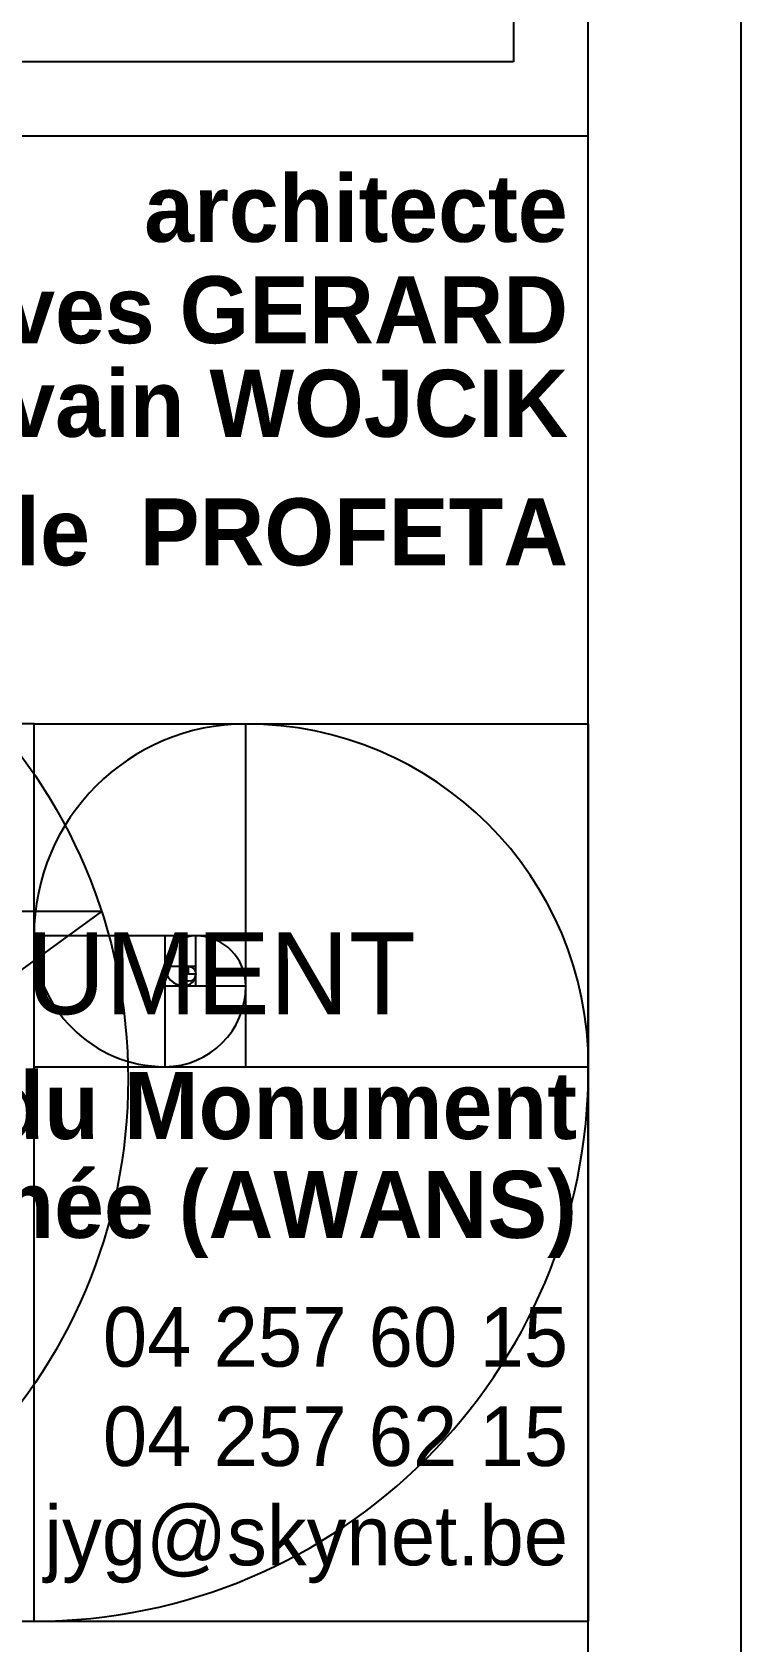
# Model space of a CAD drawing. Header units: millimetres. Extents: x -44462 to 306987, y -116160 to 12874.
# Drawn here: x 6047 to 6142.1, y -37625.7 to -37409.6 of the extents above; entities that cross this region are included whole.
import ezdxf

# ---------------------------------------------------------------- set-up
doc = ezdxf.new("R2010")
doc.units = ezdxf.units.MM
for name, color, linetype in [('AVP_TEXTES', 7, 'Continuous'), ('chassis fen.portes', 1, 'Continuous'), ('Layer1', 1, 'Continuous')]:
    doc.layers.add(name, color=color, linetype=linetype)
doc.styles.add('CENTURY GOTHIC', font='GOTHIC.TTF')
doc.styles.add('wide latin', font='', dxfattribs={"height": 10})
doc.styles.get('wide latin').set_extended_font_data('Wide Latin')

# ---------------------------------------------------------------- blocks, each defined once
blk = doc.blocks.new('PETIT CARTOUCHE_HOR')
at = {"color": 1}
for p, q in [((-2100, 1485), (-2100, 10)), ((0, 1485), (0, 0)), ((-20.52, 412.47), (-20.52, 18))]:
    blk.add_line(p, q, dxfattribs=at)
at = {"color": 254}
for p, q in [((-94.89, 333.56), (-20.43, 333.56)), ((-66.45, 287.54), (-66.45, 333.56)), ((-20.43, 213.08), (-20.43, 333.56)), ((-85.83, 308.36), (-224.42, 308.36)), ((-85.83, 308.36), (-197.95, 226.9)), ((-66.45, 305.12), (-94.89, 305.12)), ((-77.31, 305.12), (-77.31, 287.54)), ((-73.16, 298.4), (-73.16, 305.12)), ((-73.16, 300.97), (-77.31, 300.97)), ((-74.75, 300.97), (-74.75, 298.4)), ((-74.14, 299.99), (-74.14, 300.97)), ((-77.31, 298.4), (-66.45, 298.4)), ((-74.75, 299.99), (-73.16, 299.99)), ((-94.89, 287.54), (-20.43, 287.54)), ((-94.89, 213.08), (-20.43, 213.08))]:
    blk.add_line(p, q, dxfattribs=at)
blk.add_circle((-74.14, 299.99), 0.98, dxfattribs=at)
for centre, radius, start, end in [((-94.89, 333.56), 120.47, 180, 270), ((-66.45, 305.12), 28.44, 90, 180), ((-66.45, 287.54), 46.02, 0, 90), ((-77.31, 305.12), 17.58, 180, 270), ((-73.16, 300.97), 4.15, 90, 180), ((-73.16, 298.4), 6.71, 0, 90), ((-74.75, 300.97), 2.56, 180, 270), ((-77.31, 298.4), 10.86, 270, 0), ((-74.75, 299.99), 1.58, 270, 0), ((-94.89, 287.54), 74.46, 270, 0)]:
    blk.add_arc(centre, radius, start, end, dxfattribs=at)
at = {"layer": 'AVP_TEXTES', "color": 5, "linetype": 'Continuous'}
blk.add_line((-30.52, 422.47), (-233.46, 422.47), dxfattribs=at)
at = {"layer": 'AVP_TEXTES', "color": 2, "linetype": 'Continuous'}
blk.add_line((-20.52, 412.47), (-223.46, 412.47), dxfattribs=at)
at = {"layer": 'AVP_TEXTES', "color": 1, "linetype": 'Continuous'}
blk.add_line((-223.37, 213.08), (-20.43, 213.08), dxfattribs=at)
at = {"layer": 'chassis fen.portes', "color": 2, "linetype": 'Continuous'}
blk.add_line((-20.52, 1465.65), (-20.52, 412.47), dxfattribs=at)
at = {"layer": 'chassis fen.portes', "color": 5, "linetype": 'Continuous'}
blk.add_line((-30.52, 1455.65), (-30.52, 422.47), dxfattribs=at)
at = {"layer": 'chassis fen.portes', "color": 1, "linetype": 'Continuous'}
blk.add_line((-2100, 1420), (-2100, 0), dxfattribs=at)
at = {"layer": 'Layer1', "color": 254}
for p, q in [((-94.89, 333.56), (-215.36, 333.56)), ((-94.89, 213.08), (-94.89, 333.56)), ((-215.36, 213.08), (-94.89, 213.08))]:
    blk.add_line(p, q, dxfattribs=at)
blk.add_circle((-155.12, 285.85), 72.86, dxfattribs=at)
at = {"style": 'CENTURY GOTHIC'}
for tag, p, height in [('DATE', (-210.16, 171.36), 20), ('DOSSIERN°', (-210.16, 111.51), 20), ('COMMENTAIRE', (-210.16, 95.35), 12), ('COMMENTAIRESUITE', (-210.16, 79.7), 12), ('FEUILLEN°', (-221.99, 32.69), 20), ('TOTALFEUILLES', (-181.65, 32.69), 20), ('ÉCH.', (-103.23, 32.69), 12)]:
    blk.add_attdef(tag, p, '', height=height, dxfattribs=at)
at = {"layer": 'AVP_TEXTES', "color": 2, "linetype": 'Continuous', "width": 186.3813, "attachment_point": 6, "style": 'wide latin'}
for s, insert, char_height in [('{\\fCentury Gothic|b1|i0|c0|p34;architecte}', (-23.24, 402.72), 9), ('{\\fCentury Gothic|b1|i0|c0|p34;Jean-Yves GERARD}', (-23.19, 389.11), 9), ('{\\fCentury Gothic|b1|i0|c0|p34;Sylvain WOJCIK}', (-23.19, 375.25), 9), ('{\\fCentury Gothic|b1|i0|c0|p34;Raffaele  PROFETA}', (-23.19, 359.29), 9), ('{\\fCentury Gothic|b1|i0|c0|p34;12, Place du Monument}', (-21.99, 281.31), 9), ('{\\fCentury Gothic|b1|i0|c0|p34;4340  Othée (AWANS)}', (-21.99, 267.69), 9), ("{\\fWingdings 2|b0|i0|c2|p18;'\\fCentury Gothic|b0|i0|c0|p34;    04 257 60 15\\P\\fWingdings 2|b0|i0|c2|p18;6\\fCentury Gothic|b0|i0|c0|p34;    04 257 62 15\\P\\fWebdings|b0|i0|c2|p18;š \\fCentury Gothic|b0|i0|c0|p34;jyg@skynet.be}", (-23.19, 236.72), 8)]:
    blk.add_mtext(s, dxfattribs=dict(at, insert=insert, char_height=char_height))
at = {"layer": 'AVP_TEXTES', "color": 1, "linetype": 'Continuous', "insert": (-220.97, 300.01), "char_height": 11, "width": 220.0008, "attachment_point": 4, "style": 'wide latin'}
blk.add_mtext('{\\fBroadway|b0|i0|c0|p82;\\C2;ATELIER DU MONUMENT}', dxfattribs=at)

msp = doc.modelspace()

# ---------------------------------------------------------------- block references
at = {"color": 1}
for p in [(6142.09, -37835.99), (8242.09, -37835.99)]:
    msp.add_blockref('PETIT CARTOUCHE_HOR', p, dxfattribs=at)

doc.saveas('drawing.dxf')
